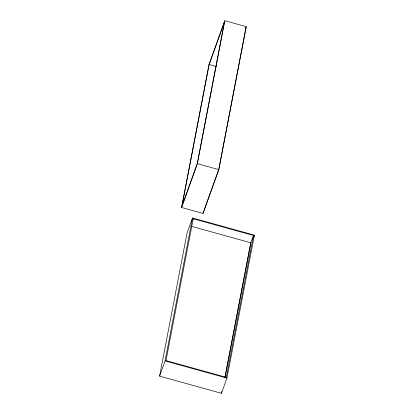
<?xml version="1.0" encoding="UTF-8"?>
<svg xmlns="http://www.w3.org/2000/svg" width="414" height="414" viewBox="0 0 414 414"><rect width="100%" height="100%" fill="white"/><g stroke="black" fill="none" stroke-linecap="round" stroke-linejoin="round"><path stroke-width="0.62" d="M181.58 207.492L209.018 64.522L224.797 20.7L246.252 26.651L218.815 169.621L203.036 213.448L181.58 207.492L197.359 163.67L224.797 20.7M209.117 64.527L181.901 206.343L197.261 163.67L224.481 21.854L209.117 64.527L216.47 66.566M159.602 376.129L187.04 233.16L192.51 217.966L254.398 235.136L226.96 378.106L221.49 393.3L159.602 376.129L165.072 360.936L192.51 217.966M193.209 218.768L165.993 360.584L226.261 377.304L253.477 235.488L193.209 218.768L192.805 219.891M203.036 213.448L203.279 212.18M218.84 168.99L245.932 27.805L245.285 29.606M221.49 393.3L221.857 391.401M224.999 376.963L250.636 243.38M224.968 377.646L250.848 242.795L253.477 235.488M245.606 28.452L246.252 26.651M203.569 211.694L218.716 169.621M253.523 237.569L254.398 235.136M197.359 163.67L218.815 169.621M191.201 226.246L250.848 242.795M165.072 360.936L226.96 378.106"/></g></svg>
